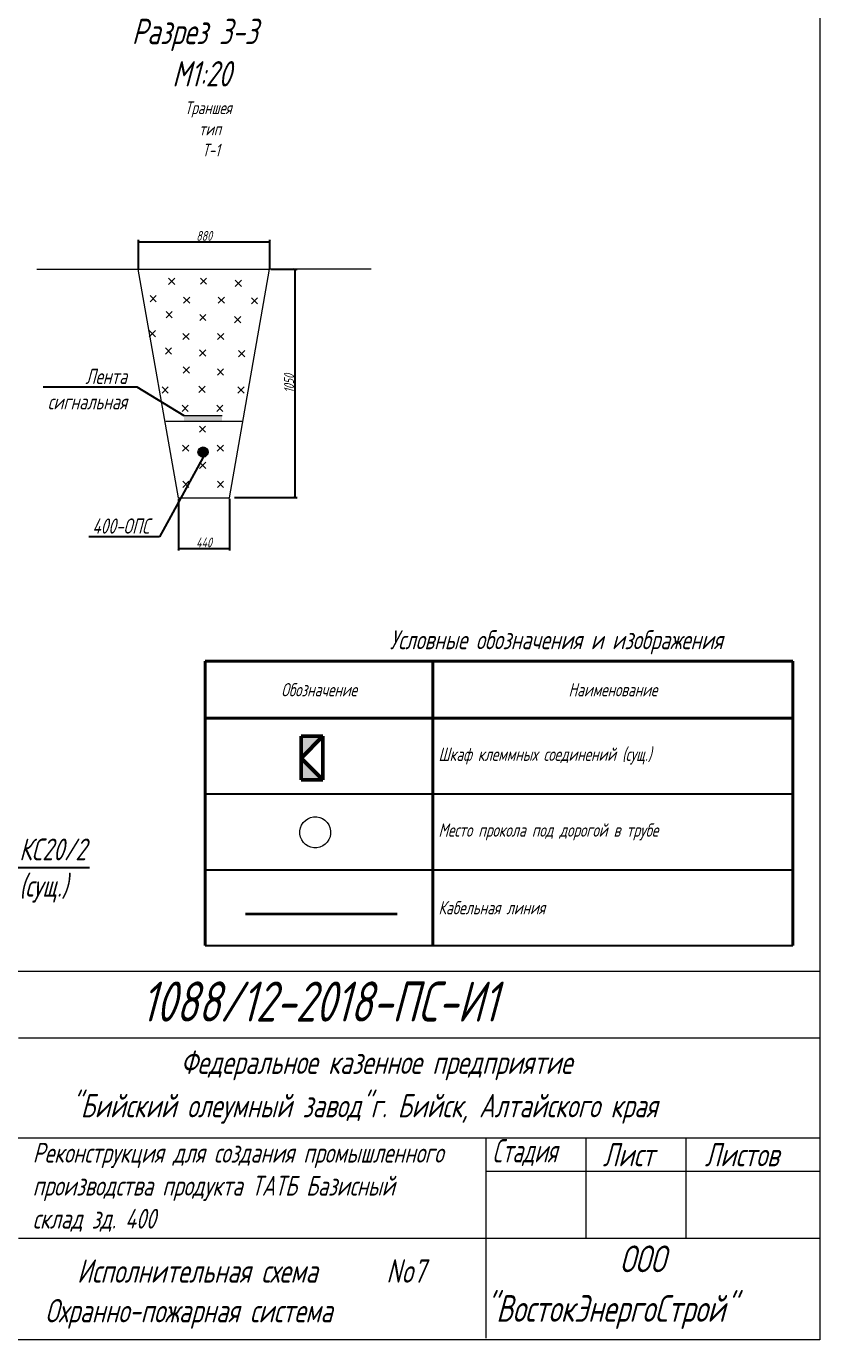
# Model space of a CAD drawing. Header units: millimetres. Extents: x 13096 to 18634, y -492 to 9335.
# Drawn here: x 17082 to 17563, y -492 to 305 of the extents above; entities that cross this region are included whole.
import ezdxf
from ezdxf import colors
from ezdxf.entities.mleader import LeaderData, LeaderLine
from ezdxf.math import Vec2, Vec3

# ---------------------------------------------------------------- set-up
doc = ezdxf.new("R2010")
doc.units = ezdxf.units.MM
doc.layers.get('Defpoints').update_dxf_attribs({"color": 33})
for name, color, linetype, lineweight in [('ИИ_ОФОРМЛЕНИЕ_025', 7, 'Continuous', 25), ('Линия выноска', 137, 'Continuous', 20), ('Линия связи (Вновь)', 3, 'Continuous', 60), ('Размерная', 4, 'Continuous', 25), ('Рамка толстая', 7, 'Continuous', 60), ('Строительный', 251, 'Continuous', 13), ('ТаБлица', 253, 'Continuous', 25), ('текст', 7, 'Continuous', 25), ('Щиты пульты (Вновь)', 5, 'Continuous', 50), ('Элемент эл. схем', 7, 'Continuous', 35)]:
    doc.layers.add(name, color=color, linetype=linetype, lineweight=lineweight)
doc.styles.add('Simplex', font='simplex.shx', dxfattribs={"width": 0.7, "oblique": 15})
doc.styles.get("Standard").update_dxf_attribs({"font": 'arial.ttf'})
doc.dimstyles.new('Simplex', dxfattribs={"dimtxt": 2.5, "dimasz": 2.5, "dimexe": 1.25, "dimexo": 0.625, "dimtad": 1, "dimtxsty": 'Simplex', "dimcen": 2.5, "dimclrt": 2, "dimadec": 0, "dimazin": 0, "dimtfac": 1, "dimtmove": 0, "dimatfit": 3, "dimfxl": 1, "dimarcsym": 0})

# ---------------------------------------------------------------- blocks, each defined once
blk = doc.blocks.new('_None')
blk = doc.blocks.new('_ArchTick')
at = {"color": 0, "linetype": 'ByBlock', "const_width": 0.15}
blk.add_lwpolyline([(-0.5, -0.5), (0.5, 0.5)], dxfattribs=at)
blk = doc.blocks.new('*D201')
at = {"layer": 'Defpoints', "color": 0, "lineweight": 80, "transparency": 16777216}
for p in [(17229.68, 157.11), (17245.08, 157.11), (17207.81, 18.64)]:
    blk.add_point(p, dxfattribs=at)
at = {"layer": 'Размерная', "color": 0, "lineweight": -2, "transparency": 16777216}
for p, q in [((17230.31, 157.11), (17246.33, 157.11)), ((17245.08, 18.64), (17245.08, 157.11)), ((17208.43, 18.64), (17246.33, 18.64))]:
    blk.add_line(p, q, dxfattribs=at)
at = {"layer": 'Размерная', "color": 0, "lineweight": -2, "transparency": 16777216, "xscale": 1.5, "yscale": 1.5, "zscale": 1.5}
for p, rotation in [((17245.08, 157.11), 90), ((17245.08, 18.64), 270)]:
    blk.add_blockref('_ArchTick', p, dxfattribs=dict(at, rotation=rotation))
at = {"layer": 'Размерная', "color": 2, "lineweight": 20, "transparency": 16777216, "insert": (17241.46, 87.88), "char_height": 2, "attachment_point": 5, "rotation": 90, "style": 'Simplex'}
blk.add_mtext('{\\H3x;1050}', dxfattribs=at)
blk = doc.blocks.new('*D202')
at = {"layer": 'Defpoints', "color": 0, "lineweight": 80, "transparency": 16777216}
for p in [(17174.45, 18.51), (17205.25, 18.51), (17205.25, -12.24)]:
    blk.add_point(p, dxfattribs=at)
at = {"layer": 'Размерная', "color": 0, "lineweight": -2, "transparency": 16777216}
for p, q in [((17174.45, 17.88), (17174.45, -13.49)), ((17205.25, 17.88), (17205.25, -13.49)), ((17174.45, -12.24), (17205.25, -12.24))]:
    blk.add_line(p, q, dxfattribs=at)
at = {"layer": 'Размерная', "color": 0, "lineweight": -2, "transparency": 16777216, "xscale": 1.5, "yscale": 1.5, "zscale": 1.5, "rotation": 180}
blk.add_blockref('_ArchTick', (17174.45, -12.24), dxfattribs=at)
at = {"layer": 'Размерная', "color": 0, "lineweight": -2, "transparency": 16777216, "xscale": 1.5, "yscale": 1.5, "zscale": 1.5}
blk.add_blockref('_ArchTick', (17205.25, -12.24), dxfattribs=at)
at = {"layer": 'Размерная', "color": 2, "lineweight": 20, "transparency": 16777216, "insert": (17189.85, -8.61), "char_height": 2, "attachment_point": 5, "style": 'Simplex'}
blk.add_mtext('{\\H3x;440}', dxfattribs=at)
blk = doc.blocks.new('*T203')
at = {"layer": 'ТаБлица', "color": 0, "linetype": 'ByBlock', "lineweight": 40, "transparency": 16777216}
for p, q in [((0, 0), (356.5, 0)), ((0, 0), (0, -172.5)), ((138, 0), (138, -172.5)), ((356.5, 0), (356.5, -172.5)), ((0, -34.5), (356.5, -34.5))]:
    blk.add_line(p, q, dxfattribs=at)
at = {"layer": 'ТаБлица', "color": 5, "linetype": 'ByBlock', "lineweight": 25, "transparency": 16777216}
for p, q in [((0, -80.5), (356.5, -80.5)), ((0, -126.5), (356.5, -126.5)), ((0, -172.5), (356.5, -172.5))]:
    blk.add_line(p, q, dxfattribs=at)
at = {"layer": 'ТаБлица', "color": 2, "lineweight": 20, "transparency": 16777216, "char_height": 8.05, "style": 'Simplex'}
for s, insert, width, attachment_point in [('Обозначение', (69, -17.25), 138, 5), ('Наименование', (247.25, -17.25), 218.5, 5), ('Шкаф клеммных соединений (сущ.)', (141.45, -57.5), 211.6, 4), ('Место прокола под дорогой в трубе', (141.45, -103.5), 211.6, 4), ('Кабельная линия', (141.45, -149.5), 211.6, 4)]:
    blk.add_mtext(s, dxfattribs=dict(at, insert=insert, width=width, attachment_point=attachment_point))
blk = doc.blocks.new('A$C4BB167BF')
at = {"layer": 'Щиты пульты (Вновь)', "true_color": 0xc7c8ca}
h = blk.add_hatch(color=9, dxfattribs=at)
h.paths.add_polyline_path([(0, 3), (0, 0), (3, 3)])
h.paths.add_polyline_path([(6, 3), (3, 3), (6, 0)])
at = {"layer": 'Щиты пульты (Вновь)', "color": 252, "true_color": 0x939598}
for p, q in [((0, 3), (0, 0)), ((6, 3), (0, 3)), ((0, 0), (3, 3)), ((3, 3), (6, 0)), ((6, 0), (6, 3)), ((0, 0), (6, 0))]:
    blk.add_line(p, q, dxfattribs=at)
blk = doc.blocks.new('*D204')
at = {"layer": 'Defpoints', "color": 0, "lineweight": 80, "transparency": 16777216}
for p in [(17229.75, 173.75), (17150.09, 156.28), (17229.75, 157.05)]:
    blk.add_point(p, dxfattribs=at)
at = {"layer": 'Размерная', "color": 0, "lineweight": -2, "transparency": 16777216}
for p, q in [((17150.09, 156.9), (17150.09, 175)), ((17150.09, 173.75), (17229.75, 173.75)), ((17229.75, 157.68), (17229.75, 175))]:
    blk.add_line(p, q, dxfattribs=at)
at = {"layer": 'Размерная', "color": 0, "lineweight": -2, "transparency": 16777216, "xscale": 1.5, "yscale": 1.5, "zscale": 1.5, "rotation": 180}
blk.add_blockref('_ArchTick', (17150.09, 173.75), dxfattribs=at)
at = {"layer": 'Размерная', "color": 0, "lineweight": -2, "transparency": 16777216, "xscale": 1.5, "yscale": 1.5, "zscale": 1.5}
blk.add_blockref('_ArchTick', (17229.75, 173.75), dxfattribs=at)
at = {"layer": 'Размерная', "color": 2, "lineweight": 20, "transparency": 16777216, "insert": (17189.92, 177.38), "char_height": 2, "attachment_point": 5, "style": 'Simplex'}
blk.add_mtext('{\\H3x;880}', dxfattribs=at)

msp = doc.modelspace()

# ---------------------------------------------------------------- hatches: boundary and pattern name
at = {"layer": 'Элемент эл. схем', "lineweight": 20, "true_color": 0x000000}
for points in [[(17200.86852, 65.08469), (17200.86852, 68.16469), (17177.76852, 68.16469), (17177.76852, 65.08469)], [(17192.36185, 46.24378, 1), (17186.20185, 46.24378, 1)]]:
    msp.add_hatch(color=18, dxfattribs=at).paths.add_polyline_path(points)

# ---------------------------------------------------------------- linework, layer by layer
at = {"color": 18, "lineweight": 20, "true_color": 0x000000}
for p, q in [((16814.02055, -268.63448), (17563.27055, -268.63448)), ((17077.27055, -309.13448), (17563.27055, -309.13448)), ((16814.02055, -369.88448), (17563.27055, -369.88448)), ((17360.77055, -369.88448), (17360.77055, -491.38448)), ((17421.52055, -369.88448), (17421.52055, -430.63448)), ((17482.27055, -369.88448), (17482.27055, -430.63448)), ((17360.77055, -390.13448), (17563.27055, -390.13448)), ((17077.27055, -430.63448), (17563.27055, -430.63448))]:
    msp.add_line(p, q, dxfattribs=at)
msp.add_ellipse((17257.36764, -184.49769), major_axis=(1.01119, -9.36317), ratio=0.990291513, start_param=-7.853981634, end_param=-1.570796327, dxfattribs=at)
at = {"layer": 'Линия связи (Вновь)', "color": 18, "lineweight": 35, "true_color": 0x000000}
msp.add_line((17214.96695, -233.86181), (17306.96695, -233.86181), dxfattribs=at)
at = {"layer": 'Рамка толстая', "color": 18, "lineweight": 20, "true_color": 0x000000}
for p, q in [((17563.41645, 840.81218), (17563.41645, -492.31282)), ((17563.41645, -492.31282), (16594.79145, -492.31282))]:
    msp.add_line(p, q, dxfattribs=at)
at = {"layer": 'Строительный', "color": 18, "lineweight": 20, "true_color": 0x000000}
for p, q in [((17168.34526, 151.65582), (17172.08727, 147.91381)), ((17172.08727, 151.65582), (17168.34526, 147.91381)), ((17187.67195, 151.76027), (17191.41396, 148.01827)), ((17191.41396, 151.76027), (17187.67195, 148.01827)), ((17208.84903, 150.43471), (17212.59104, 146.6927)), ((17212.59104, 150.43471), (17208.84903, 146.6927)), ((17157.11098, 141.11199), (17160.85299, 137.36998)), ((17160.85299, 141.11199), (17157.11098, 137.36998)), ((17177.46859, 140.25871), (17181.2106, 136.51671)), ((17181.2106, 140.25871), (17177.46859, 136.51671)), ((17198.50305, 140.25871), (17202.24506, 136.51671)), ((17202.24506, 140.25871), (17198.50305, 136.51671)), ((17218.6492, 139.89089), (17222.39121, 136.14888)), ((17222.39121, 139.89089), (17218.6492, 136.14888)), ((17166.88752, 131.40828), (17170.62953, 127.66627)), ((17170.62953, 131.40828), (17166.88752, 127.66627)), ((17187.26877, 129.71489), (17191.01077, 125.97288)), ((17191.01077, 129.71489), (17187.26877, 125.97288)), ((17208.44584, 128.38933), (17212.18785, 124.64732)), ((17212.18785, 128.38933), (17208.44584, 124.64732)), ((17156.68416, 119.90672), (17160.42617, 116.16471)), ((17160.42617, 119.90672), (17156.68416, 116.16471)), ((17177.06541, 118.21333), (17180.80742, 114.47132)), ((17180.80742, 118.21333), (17177.06541, 114.47132)), ((17198.09986, 118.21333), (17201.84187, 114.47132)), ((17201.84187, 118.21333), (17198.09986, 114.47132)), ((17166.48433, 109.3629), (17170.22634, 105.62089)), ((17170.22634, 109.3629), (17166.48433, 105.62089)), ((17187.16146, 108.15565), (17190.90347, 104.41364)), ((17190.90347, 108.15565), (17187.16146, 104.41364)), ((17210.7918, 107.83068), (17214.5338, 104.08868)), ((17214.5338, 107.83068), (17210.7918, 104.08868)), ((17177.31543, 97.86134), (17181.05744, 94.11933)), ((17181.05744, 97.86134), (17177.31543, 94.11933)), ((17197.99255, 96.65409), (17201.73456, 92.91208)), ((17201.73456, 96.65409), (17197.99255, 92.91208)), ((17164.4742, 85.76478), (17168.21621, 82.02277)), ((17168.21621, 85.76478), (17164.4742, 82.02277)), ((17186.75827, 86.11026), (17190.50028, 82.36825)), ((17190.50028, 86.11026), (17186.75827, 82.36825)), ((17210.38861, 85.7853), (17214.13062, 82.04329)), ((17214.13062, 85.7853), (17210.38861, 82.04329)), ((17176.55491, 74.6087), (17180.29692, 70.86669)), ((17180.29692, 74.6087), (17176.55491, 70.86669)), ((17197.58937, 74.6087), (17201.33138, 70.86669)), ((17201.33138, 74.6087), (17197.58937, 70.86669)), ((17187.08776, 61.9923), (17190.82977, 58.25029)), ((17190.82977, 61.9923), (17187.08776, 58.25029)), ((17176.8844, 50.49074), (17180.62641, 46.74873)), ((17180.62641, 50.49074), (17176.8844, 46.74873)), ((17197.91885, 50.49074), (17201.66086, 46.74873)), ((17201.66086, 50.49074), (17197.91885, 46.74873)), ((17187.20445, 40.06516), (17190.94646, 36.32315)), ((17190.94646, 40.06516), (17187.20445, 36.32315)), ((17177.00109, 28.5636), (17180.7431, 24.82159)), ((17180.7431, 28.5636), (17177.00109, 24.82159)), ((17198.03555, 28.5636), (17201.77755, 24.82159)), ((17201.77755, 28.5636), (17198.03555, 24.82159))]:
    msp.add_line(p, q, dxfattribs=at)
at = {"layer": 'Элемент эл. схем', "color": 18, "lineweight": 20, "true_color": 0x000000}
for p, q in [((17088.40642, 157.1086), (17229.68426, 157.1086)), ((17174.44534, 18.5086), (17150.00642, 157.1086)), ((17205.24534, 18.5086), (17229.68426, 157.1086)), ((17291.28426, 157.1086), (17229.68426, 157.1086)), ((17166.73352, 64.90998), (17213.58121, 64.92663)), ((17200.86852, 68.16469), (17177.76852, 68.16469)), ((17174.44534, 18.5086), (17205.24534, 18.5086))]:
    msp.add_line(p, q, dxfattribs=at)
msp.add_circle((17189.28185, 46.24378), 3.08, dxfattribs=at)

# ---------------------------------------------------------------- block references
msp.add_blockref('*T203', (17190.66643, -80.70521))
at = {"color": 18, "lineweight": 20, "true_color": 0x000000, "xscale": 4.41, "yscale": 4.41, "zscale": 4.41, "rotation": 90}
msp.add_blockref('A$C4BB167BF', (17261.95812, -152.67802), dxfattribs=at)

# ---------------------------------------------------------------- texts
at = {"color": 18, "lineweight": 20, "true_color": 0x000000, "style": 'Simplex', "oblique": 15}
for s, height, width, p in [('1088/12-2018-ПС-И1', 24.3, 0.7, (17151.77497, -299.29877)), ('Федеральное казенное предприятие', 14.175, 0.7, (17175.62108, -331.07198)), ('"Бийский олеумный завод"г. Бийск, Алтайского края', 14.175, 0.7, (17109.15002, -357.39698)), ('Стадия', 14.175, 0.6, (17364.72233, -384.73448)), ('Лист', 14.175, 0.7, (17431.8143, -387.09698)), ('Листов', 14.175, 0.7, (17493.66204, -387.09698)), ('ООО', 16.2, 0.7, (17442.03016, -451.36663)), ('Исполнительная схема ', 14.175, 0.7, (17112.85652, -457.71561)), ('No7', 14.175, 0.7, (17300.43902, -457.71561)), ('"ВостокЭнергоСтрой"', 16.2, 0.7, (17360.37642, -481.45234)), ('Охранно-пожарная система', 14.175, 0.7, (17093.43207, -481.79612))]:
    msp.add_text(s, height=height, dxfattribs=dict(at, width=width)).set_placement(p)
at = {"layer": 'ИИ_ОФОРМЛЕНИЕ_025', "color": 18, "lineweight": 20, "true_color": 0x000000, "insert": (17085.93104, -372.88219), "char_height": 12, "attachment_point": 1}
msp.add_mtext_dynamic_manual_height_columns('{\\Fsimplex|c204;\\Q15;\\W0.7;\\C2;Реконструкция для создания промышленного производства продукта ТАТБ Базисный склад зд. 400}', width=276.2589272, gutter_width=12.5, heights=[0], dxfattribs=at)
at = {"layer": 'ТаБлица', "color": 18, "lineweight": 20, "true_color": 0x000000, "insert": (17403.5483, -69.20521), "char_height": 11.5, "width": 425.2362496, "attachment_point": 5, "style": 'Simplex'}
msp.add_mtext('Условные обозначения и изображения', dxfattribs=at)
at = {"layer": 'текст', "color": 18, "lineweight": 20, "true_color": 0x000000, "attachment_point": 1, "style": 'Simplex'}
for s, width, insert, char_height in [('\\pi45.476;Разрез 3-3\\P\\pi69.996;М1:20', 186.451737, (17100.57237, 309.09285), 15.4), ('\\pi-3.6664;Траншея\\P\\pi4.951;тип \\P\\pi6.8981;Т-1', 25.8694283, (17181.88575, 258.9383), 7.7)]:
    msp.add_mtext_dynamic_manual_height_columns(s, width=width, gutter_width=12.5, heights=[0], dxfattribs=dict(at, insert=insert, char_height=char_height))

# ---------------------------------------------------------------- dimensions: what is measured, and where the dimension line sits
at = {"layer": 'Размерная', "color": 18, "lineweight": 20, "true_color": 0x000000}
for base, p1, p2, text, picture, middle in [((17229.74579, 173.75041), (17150.08697, 156.27915), (17229.74579, 157.05157), '{\\H3x;880}', '*D204', (17189.91638, 177.37541)), ((17205.24534, -12.23878), (17174.44534, 18.5086), (17205.24534, 18.5086), '{\\H3x;440}', '*D202', (17189.84534, -8.61378))]:
    dim = msp.add_linear_dim(base=base, p1=p1, p2=p2, text=text, dimstyle='Simplex', override={"dimtxt": 2, "dimasz": 1.5, "dimlfac": 20, "dimrnd": 1, "dimtxsty": 'Simplex', "dimblk1": 'ArchTick', "dimblk2": 'ArchTick', "dimsah": 1}, dxfattribs=at)
    dim.commit()
    dim.dimension.update_dxf_attribs({"geometry": picture, "text_midpoint": middle})
dim = msp.add_linear_dim(base=(17245.08426, 157.1086), p1=(17207.80748, 18.64311), p2=(17229.68426, 157.1086), angle=90, text='{\\H3x;1050}', dimstyle='Simplex', override={"dimtxt": 2, "dimasz": 1.5, "dimlfac": 20, "dimrnd": 1, "dimtxsty": 'Simplex', "dimblk1": 'ArchTick', "dimblk2": 'ArchTick', "dimsah": 1}, dxfattribs=at)
dim.commit()
dim.dimension.update_dxf_attribs({"geometry": '*D201', "text_midpoint": (17241.45926, 87.87586)})

# ---------------------------------------------------------------- leaders
at = {"layer": 'Линия выноска', "color": 18, "lineweight": 20, "true_color": 0x000000}
ml = msp.add_multileader_mtext('Standard', dxfattribs=at)
ml.set_content('Лента\\Pсигнальная', color=2, style='Simplex')
ml.set_leader_properties()
ml.set_arrow_properties(name='NONE')
ml.build(insert=Vec2(0, 0))
ml.multileader.update_dxf_attribs({"text_left_attachment_type": 6, "text_right_attachment_type": 6, "dogleg_length": 0, "arrow_head_size": 12.32})
ctx = ml.context
ctx.base_point, ctx.char_height, ctx.arrow_head_size, ctx.landing_gap_size, ctx.plane_origin = Vec3(17082.07644, 85.68349), 9.24, 12.32, 6.16, Vec3(16841.62324, 39.93278)
ctx.left_attachment, ctx.right_attachment, ctx.text_align_type = 6, 6, 2
notes = []
notes.append((ctx, [(1, (1, 1, 0), (17149.28532, 85.68349), (-1, 0), 0, [(0, [(17177.76852, 68.16469)], 0, [])])]))
ctx.mtext.insert, ctx.mtext.alignment, ctx.mtext.flow_direction = Vec3(17143.12532, 96.77149), 3, 5
ml = msp.add_multileader_mtext('Standard', dxfattribs=at)
ml.set_content('400-ОПС', color=2, style='Simplex')
ml.set_leader_properties()
ml.set_arrow_properties(name='NONE')
ml.build(insert=Vec2(0, 0))
ml.multileader.update_dxf_attribs({"text_left_attachment_type": 6, "text_right_attachment_type": 6, "dogleg_length": 0, "arrow_head_size": 12.32})
ctx = ml.context
ctx.base_point, ctx.char_height, ctx.arrow_head_size, ctx.landing_gap_size, ctx.plane_origin = Vec3(17103.89597, -5.13767), 9.24, 12.32, 6.16, Vec3(16924.8831, -60.77873)
ctx.left_attachment, ctx.right_attachment, ctx.text_align_type = 6, 6, 2
notes.append((ctx, [(1, (1, 1, 0), (17162.86104, -5.13767), (-1, 0), 0, [(0, [(17189.28185, 43.16378)], 0, [])])]))
ctx.mtext.insert, ctx.mtext.alignment, ctx.mtext.flow_direction = Vec3(17156.70104, 5.95033), 3, 5
ml = msp.add_multileader_mtext('Standard', dxfattribs=at)
ml.set_content('КС20/2\\P(сущ.)', color=2, style='Simplex')
ml.set_leader_properties()
ml.set_arrow_properties(name='NONE')
ml.build(insert=Vec2(0, 0))
ml.multileader.update_dxf_attribs({"text_left_attachment_type": 6, "text_right_attachment_type": 6, "dogleg_length": 0, "arrow_head_size": 17.64})
ctx = ml.context
ctx.base_point, ctx.char_height, ctx.arrow_head_size, ctx.landing_gap_size, ctx.plane_origin = Vec3(17068.95092, -205.85269), 13.23, 17.64, 8.82, Vec3(17203.24139, -339.34286)
ctx.left_attachment, ctx.right_attachment = 6, 6
notes.append((ctx, [(0, (1, 1, 0), (17068.95092, -205.85269), (1, 0), 0, [(0, [(16995.61133, -174.6736)], 0, [])])]))
ctx.mtext.insert, ctx.mtext.flow_direction = Vec3(17077.77092, -188.21269), 5
for ctx, leaders in notes:
    for number, flags, end, landing, length, lines in leaders:
        leader = LeaderData()
        leader.index, (leader.has_last_leader_line, leader.has_dogleg_vector, leader.attachment_direction) = number, flags
        leader.last_leader_point, leader.dogleg_vector, leader.dogleg_length = Vec3(end), Vec3(landing), length
        for number, points, colour, breaks in lines:
            line = LeaderLine()
            line.index, line.vertices, line.color, line.breaks = number, Vec3.list(points), colors.encode_raw_color(colour), breaks
            leader.lines.append(line)
        ctx.leaders.append(leader)

doc.saveas('drawing.dxf')
